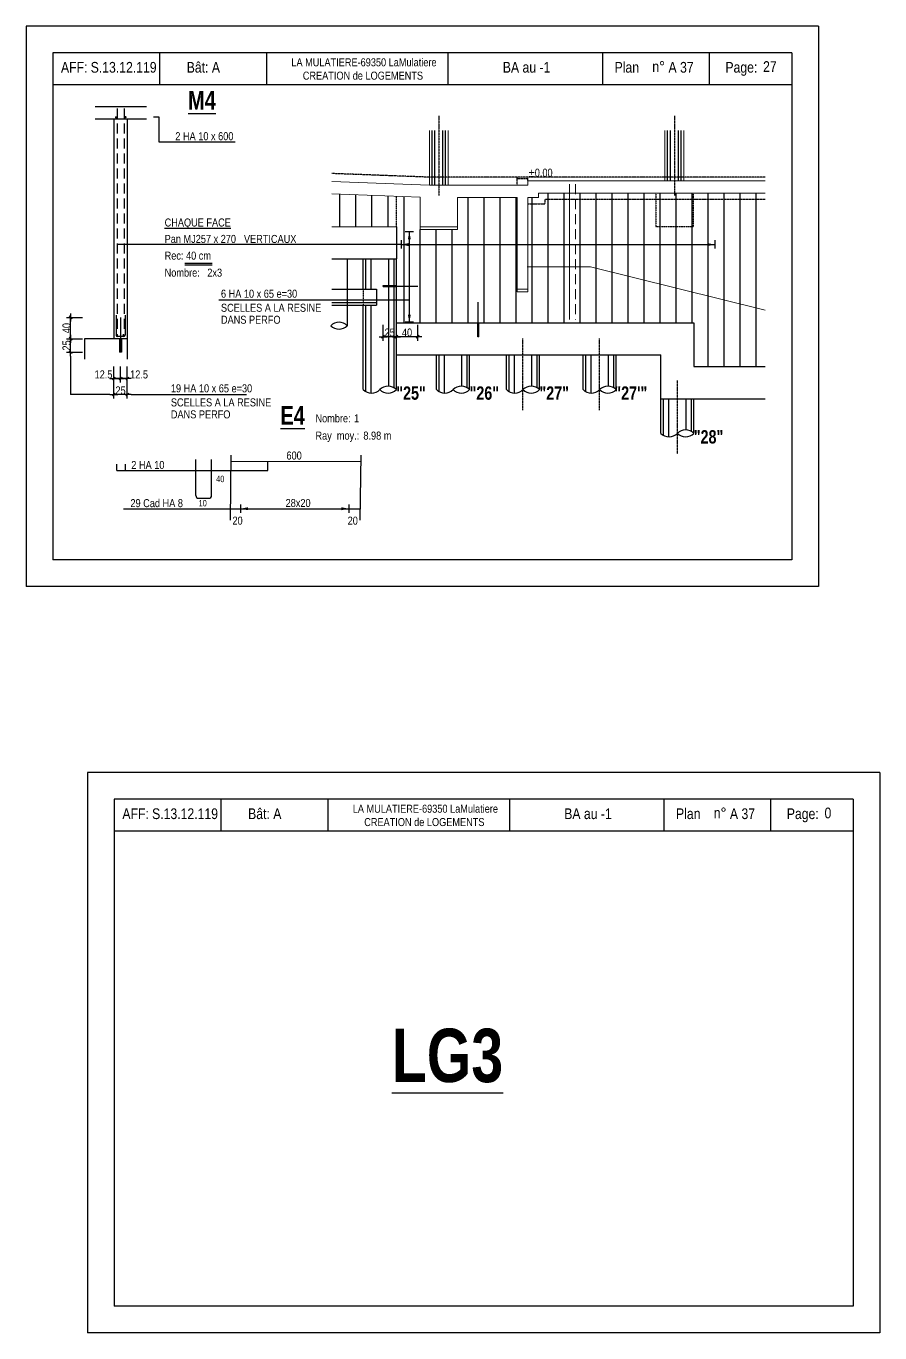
# Model space of a CAD drawing. Header units: metres. Extents: x -9927 to 45032, y -190416 to 12166.
# Drawn here: x 674 to 2274, y -173726 to -171278 of the extents above; entities that cross this region are included whole.
import ezdxf
from ezdxf.enums import TextEntityAlignment as Align

# ---------------------------------------------------------------- set-up
doc = ezdxf.new("R2010")
doc.units = ezdxf.units.M
doc.header["$PDMODE"] = 65
for name, pattern in [('CACHE2', [0.1875, 0.125, -0.0625]), ('INTERROMPU2', [9.525, 6.35, -3.175]), ('TIRETPTX2', [50.8, 25.4, -12.7, 0, -12.7])]:
    doc.linetypes.add(name, pattern=pattern)
for name, color, linetype in [('01_cote_gen', 4, 'Continuous'), ('01_fenetres', 171, 'Continuous'), ('01_linteaux', 3, 'Continuous'), ('01_murs_coup', 5, 'Continuous'), ('01_murs_sup', 6, 'INTERROMPU2'), ('01_poch_murs', 251, 'Continuous'), ('01_sem', 42, 'Continuous'), ('01_texte', 230, 'Continuous'), ('AA_COTES', 2, 'Continuous')]:
    doc.layers.add(name, color=color, linetype=linetype)
doc.layers.add('01_PIEUX', color=5, linetype='Continuous', lineweight=60)
doc.styles.add('ARIAL NA', font='ARIALN.TTF')
doc.styles.add('impact', font='impact.ttf')
doc.styles.add('STYLE2', font='ARIALN.TTF')
doc.dimstyles.new('JB50', dxfattribs={"dimscale": 0.1, "dimtxt": 150, "dimasz": 15, "dimexe": 0.1, "dimexo": 0.1, "dimgap": 0.09, "dimtad": 1, "dimdec": 1, "dimdsep": 46, "dimtxsty": 'STYLE2', "dimblk1": 'BOND_G', "dimblk2": 'BOND_D', "dimsah": 1, "dimcen": 1.5, "dimdle": 0.01, "dimse1": 1, "dimse2": 1, "dimclrd": 4, "dimclre": 2, "dimclrt": 6, "dimazin": 2, "dimtfac": 2.333333, "dimtdec": 1, "dimtix": 1, "dimtmove": 2, "dimatfit": 3, "dimldrblk": 'BOND_G', "dimfxl": 1, "dimtolj": 1, "dimtzin": 0, "dimarcsym": 0})

# ---------------------------------------------------------------- blocks, each defined once
blk = doc.blocks.new('BOND_G')
at = {"layer": 'AA_COTES', "color": 0}
for p, q in [((5, 0), (-5, 0)), ((1.8, 1.8), (-1.8, -1.8)), ((0, -5), (0, 15))]:
    blk.add_line(p, q, dxfattribs=at)
blk = doc.blocks.new('BOND_D')
at = {"layer": 'AA_COTES', "color": 0}
for p, q in [((5, 0), (-5, 0)), ((-1.8, -1.8), (1.8, 1.8)), ((0, 5), (0, -15))]:
    blk.add_line(p, q, dxfattribs=at)
blk = doc.blocks.new('*D1761')
at = {"layer": '01_cote_gen', "color": 4, "lineweight": -2, "ltscale": 0.5, "transparency": 16777216}
blk.add_line((757.3, -171861.9), (757.3, -171824.9), dxfattribs=at)
at = {"layer": 'DEFPOINTS', "color": 0, "lineweight": 0, "ltscale": 0.5, "transparency": 16777216}
for p in [(757.3, -171823.4), (851, -171823.4), (764.8, -171863.4)]:
    blk.add_point(p, dxfattribs=at)
at = {"layer": '01_cote_gen', "color": 4, "lineweight": -2, "ltscale": 0.5, "transparency": 16777216, "xscale": 1.5, "yscale": 1.5, "zscale": 1.5}
for name, p, rotation in [('BOND_D', (757.3, -171823.4), 90), ('BOND_G', (757.3, -171863.4), 270)]:
    blk.add_blockref(name, p, dxfattribs=dict(at, rotation=rotation))
at = {"layer": '01_cote_gen', "color": 6, "lineweight": 0, "ltscale": 0.5, "transparency": 16777216, "insert": (749.7, -171843.4), "char_height": 15, "attachment_point": 5, "rotation": 90, "style": 'STYLE2'}
blk.add_mtext('\\A1;40', dxfattribs=at)
blk = doc.blocks.new('*D1762')
at = {"layer": '01_cote_gen', "color": 4, "lineweight": -2, "ltscale": 0.5, "transparency": 16777216}
blk.add_line((862, -171937.9), (852.5, -171937.9), dxfattribs=at)
at = {"layer": 'DEFPOINTS', "color": 0, "lineweight": 0, "ltscale": 0.5, "transparency": 16777216}
for p in [(851, -171888.4), (863.5, -171882.4), (851, -171937.9)]:
    blk.add_point(p, dxfattribs=at)
at = {"layer": '01_cote_gen', "color": 4, "lineweight": -2, "ltscale": 0.5, "transparency": 16777216, "xscale": 1.5, "yscale": 1.5, "zscale": 1.5, "rotation": 180}
blk.add_blockref('BOND_D', (851, -171937.9), dxfattribs=at)
at = {"layer": '01_cote_gen', "color": 4, "lineweight": -2, "ltscale": 0.5, "transparency": 16777216, "xscale": 1.5, "yscale": 1.5, "zscale": 1.5}
blk.add_blockref('BOND_G', (863.5, -171937.9), dxfattribs=at)
at = {"layer": '01_cote_gen', "color": 6, "lineweight": 0, "ltscale": 0.5, "transparency": 16777216, "insert": (885.7, -171930.3), "char_height": 15, "attachment_point": 5, "style": 'STYLE2'}
blk.add_mtext('\\A1;12.5', dxfattribs=at)
blk = doc.blocks.new('*D1763')
at = {"layer": '01_cote_gen', "color": 4, "lineweight": -2, "ltscale": 0.5, "transparency": 16777216}
blk.add_line((849.5, -171937.9), (840, -171937.9), dxfattribs=at)
at = {"layer": 'DEFPOINTS', "color": 0, "lineweight": 0, "ltscale": 0.5, "transparency": 16777216}
for p in [(838.5, -171863.4), (851, -171888.4), (838.5, -171937.9)]:
    blk.add_point(p, dxfattribs=at)
at = {"layer": '01_cote_gen', "color": 4, "lineweight": -2, "ltscale": 0.5, "transparency": 16777216, "xscale": 1.5, "yscale": 1.5, "zscale": 1.5, "rotation": 180}
blk.add_blockref('BOND_D', (838.5, -171937.9), dxfattribs=at)
at = {"layer": '01_cote_gen', "color": 4, "lineweight": -2, "ltscale": 0.5, "transparency": 16777216, "xscale": 1.5, "yscale": 1.5, "zscale": 1.5}
blk.add_blockref('BOND_G', (851, -171937.9), dxfattribs=at)
at = {"layer": '01_cote_gen', "color": 6, "lineweight": 0, "ltscale": 0.5, "transparency": 16777216, "insert": (819, -171930.3), "char_height": 15, "attachment_point": 5, "style": 'STYLE2'}
blk.add_mtext('\\A1;12.5', dxfattribs=at)
blk = doc.blocks.new('*D1764')
at = {"layer": '01_cote_gen', "color": 4, "lineweight": -2, "ltscale": 0.5, "transparency": 16777216}
blk.add_line((862, -171967.8), (840, -171967.8), dxfattribs=at)
at = {"layer": 'DEFPOINTS', "color": 0, "lineweight": 0, "ltscale": 0.5, "transparency": 16777216}
for p in [(838.5, -171945.4), (863.5, -171945.4), (838.5, -171967.8)]:
    blk.add_point(p, dxfattribs=at)
at = {"layer": '01_cote_gen', "color": 4, "lineweight": -2, "ltscale": 0.5, "transparency": 16777216, "xscale": 1.5, "yscale": 1.5, "zscale": 1.5, "rotation": 180}
blk.add_blockref('BOND_D', (838.5, -171967.8), dxfattribs=at)
at = {"layer": '01_cote_gen', "color": 4, "lineweight": -2, "ltscale": 0.5, "transparency": 16777216, "xscale": 1.5, "yscale": 1.5, "zscale": 1.5}
blk.add_blockref('BOND_G', (863.5, -171967.8), dxfattribs=at)
at = {"layer": '01_cote_gen', "color": 6, "lineweight": 0, "ltscale": 0.5, "transparency": 16777216, "insert": (851, -171960.2), "char_height": 15, "attachment_point": 5, "style": 'STYLE2'}
blk.add_mtext('\\A1;25', dxfattribs=at)
blk = doc.blocks.new('*D1765')
at = {"layer": '01_cote_gen', "color": 4, "lineweight": -2, "ltscale": 0.5, "transparency": 16777216}
blk.add_line((1406.4, -171859.5), (1369.4, -171859.5), dxfattribs=at)
at = {"layer": 'DEFPOINTS', "color": 0, "lineweight": 0, "ltscale": 0.5, "transparency": 16777216}
for p in [(1367.9, -171776), (1407.9, -171764.7), (1367.9, -171859.5)]:
    blk.add_point(p, dxfattribs=at)
at = {"layer": '01_cote_gen', "color": 4, "lineweight": -2, "ltscale": 0.5, "transparency": 16777216, "xscale": 1.5, "yscale": 1.5, "zscale": 1.5, "rotation": 180}
blk.add_blockref('BOND_D', (1367.9, -171859.5), dxfattribs=at)
at = {"layer": '01_cote_gen', "color": 4, "lineweight": -2, "ltscale": 0.5, "transparency": 16777216, "xscale": 1.5, "yscale": 1.5, "zscale": 1.5}
blk.add_blockref('BOND_G', (1407.9, -171859.5), dxfattribs=at)
at = {"layer": '01_cote_gen', "color": 6, "lineweight": 0, "ltscale": 0.5, "transparency": 16777216, "insert": (1387.9, -171851.8), "char_height": 15, "attachment_point": 5, "style": 'STYLE2'}
blk.add_mtext('\\A1;40', dxfattribs=at)
blk = doc.blocks.new('*D1766')
at = {"layer": '01_cote_gen', "color": 4, "lineweight": -2, "ltscale": 0.5, "transparency": 16777216}
blk.add_line((1366.4, -171859.5), (1344.4, -171859.5), dxfattribs=at)
at = {"layer": 'DEFPOINTS', "color": 0, "lineweight": 0, "ltscale": 0.5, "transparency": 16777216}
for p in [(1342.9, -171765.7), (1367.9, -171777.4), (1342.9, -171859.5)]:
    blk.add_point(p, dxfattribs=at)
at = {"layer": '01_cote_gen', "color": 4, "lineweight": -2, "ltscale": 0.5, "transparency": 16777216, "xscale": 1.5, "yscale": 1.5, "zscale": 1.5, "rotation": 180}
blk.add_blockref('BOND_D', (1342.9, -171859.5), dxfattribs=at)
at = {"layer": '01_cote_gen', "color": 4, "lineweight": -2, "ltscale": 0.5, "transparency": 16777216, "xscale": 1.5, "yscale": 1.5, "zscale": 1.5}
blk.add_blockref('BOND_G', (1367.9, -171859.5), dxfattribs=at)
at = {"layer": '01_cote_gen', "color": 6, "lineweight": 0, "ltscale": 0.5, "transparency": 16777216, "insert": (1355.4, -171851.8), "char_height": 15, "attachment_point": 5, "style": 'STYLE2'}
blk.add_mtext('\\A1;25', dxfattribs=at)
blk = doc.blocks.new('*D1767')
at = {"layer": '01_cote_gen', "color": 4, "lineweight": -2, "ltscale": 0.5, "transparency": 16777216}
blk.add_line((757.3, -171886.9), (757.3, -171864.9), dxfattribs=at)
at = {"layer": 'DEFPOINTS', "color": 0, "lineweight": 0, "ltscale": 0.5, "transparency": 16777216}
for p in [(757.3, -171863.4), (809.4, -171863.4), (849, -171888.4)]:
    blk.add_point(p, dxfattribs=at)
at = {"layer": '01_cote_gen', "color": 4, "lineweight": -2, "ltscale": 0.5, "transparency": 16777216, "xscale": 1.5, "yscale": 1.5, "zscale": 1.5}
for name, p, rotation in [('BOND_D', (757.3, -171863.4), 90), ('BOND_G', (757.3, -171888.4), 270)]:
    blk.add_blockref(name, p, dxfattribs=dict(at, rotation=rotation))
at = {"layer": '01_cote_gen', "color": 6, "lineweight": 0, "ltscale": 0.5, "transparency": 16777216, "insert": (749.7, -171875.9), "char_height": 15, "attachment_point": 5, "rotation": 90, "style": 'STYLE2'}
blk.add_mtext('\\A1;25', dxfattribs=at)

msp = doc.modelspace()

# ---------------------------------------------------------------- linework, layer by layer
at = {"layer": '01_cote_gen', "color": 5, "linetype": 'Continuous', "lineweight": 0}
msp.add_line((1692.57, -171573.44), (1692.57, -171827.09), dxfattribs=at)
at = {"layer": '01_cote_gen', "color": 5, "linetype": 'CACHE2', "lineweight": 0, "ltscale": 150}
msp.add_line((1703.72, -171573.44), (1703.72, -171827.58), dxfattribs=at)
at = {"layer": '01_fenetres', "ltscale": 30}
for p, q in [((724.02, -171327.53), (724.02, -172277.53)), ((724.02, -171327.53), (724.02, -172277.53)), ((724.02, -171327.53), (724.02, -172277.53)), ((2109.02, -171327.53), (724.02, -171327.53)), ((924.02, -171327.53), (924.02, -171387.53)), ((1124.41, -171327.53), (1124.41, -171387.53)), ((1464.58, -171327.53), (1464.58, -171387.53)), ((1754.88, -171387.53), (1754.88, -171327.53)), ((1954.88, -171387.53), (1954.88, -171327.53)), ((2109.02, -171327.53), (2109.02, -172277.53)), ((2109.02, -171387.53), (724.02, -171387.53)), ((2109.02, -172277.53), (724.02, -172277.53)), ((839.12, -172726.29), (839.12, -173676.29)), ((839.12, -172726.29), (839.12, -173676.29)), ((839.12, -172726.29), (839.12, -173676.29)), ((2224.12, -172726.29), (839.12, -172726.29)), ((1039.12, -172726.29), (1039.12, -172786.29)), ((1239.51, -172726.29), (1239.51, -172786.29)), ((1579.68, -172726.29), (1579.68, -172786.29)), ((1869.99, -172786.29), (1869.99, -172726.29)), ((2069.99, -172786.29), (2069.99, -172726.29)), ((2224.12, -172726.29), (2224.12, -173676.29)), ((2224.12, -172786.29), (839.12, -172786.29)), ((2224.12, -173676.29), (839.12, -173676.29))]:
    msp.add_line(p, q, dxfattribs=at)
at = {"layer": '01_linteaux'}
for p, q in [((803.36, -171428.38), (899.31, -171428.38)), ((803.36, -171451.38), (899.31, -171451.38)), ((838.47, -171451.38), (838.47, -171863.4)), ((863.47, -171451.38), (863.47, -171863.4)), ((1367.95, -171653.65), (1367.95, -171713.65)), ((1246.68, -171713.65), (1367.95, -171713.65)), ((1305.95, -171770.65), (1305.95, -171713.65)), ((1367.95, -171958.65), (1367.95, -171713.65)), ((1246.68, -171770.65), (1330.48, -171770.65)), ((1330.48, -171770.65), (1330.48, -171800.65)), ((1342.95, -171765.68), (1342.95, -171763.68)), ((1342.95, -171763.68), (1367.95, -171763.68)), ((1342.95, -171764.68), (1407.95, -171764.68)), ((1342.95, -171765.68), (1367.95, -171765.68)), ((1246.68, -171795.65), (1330.48, -171795.65)), ((1246.68, -171800.65), (1330.48, -171800.65)), ((1305.95, -171958.65), (1305.95, -171800.65)), ((1521.52, -171859.65), (1521.52, -171794.65)), ((842.47, -171819.4), (842.47, -171856.4)), ((850.97, -171823.4), (850.97, -171888.4)), ((859.47, -171819.4), (859.47, -171856.4)), ((1367.95, -171833.65), (1925.55, -171833.65)), ((1520.52, -171859.65), (1520.52, -171834.65)), ((1522.52, -171859.65), (1522.52, -171834.65)), ((1925.55, -171833.65), (1925.55, -171915.65)), ((863.47, -171863.4), (783.47, -171863.4)), ((783.47, -171863.4), (783.47, -171901.33)), ((856.47, -171859.4), (845.47, -171859.4)), ((848.97, -171863.4), (848.97, -171888.4)), ((852.97, -171863.4), (852.97, -171888.4)), ((863.47, -171863.4), (863.47, -171901.33)), ((1522.52, -171859.65), (1520.52, -171859.65)), ((852.97, -171888.4), (848.97, -171888.4)), ((1367.95, -171893.65), (1863.55, -171893.65)), ((1443.25, -171958.65), (1443.25, -171893.65)), ((1505.25, -171958.65), (1505.25, -171893.65)), ((1574.25, -171958.65), (1574.25, -171893.65)), ((1636.25, -171958.65), (1636.25, -171893.65)), ((1717.87, -171958.65), (1717.87, -171893.65)), ((1779.87, -171958.65), (1779.87, -171893.65)), ((1863.55, -171975.65), (1863.55, -171893.65)), ((1925.55, -171915.65), (2058.83, -171915.65)), ((1863.55, -171975.65), (2058.83, -171975.65)), ((1863.55, -172040.65), (1863.55, -171975.65)), ((1925.55, -172040.65), (1925.55, -171975.65))]:
    msp.add_line(p, q, dxfattribs=at)
at = {"layer": '01_linteaux', "linetype": 'TIRETPTX2', "ltscale": 0.02}
for p, q in [((1447.72, -171445.83), (1447.72, -171594.86)), ((1888.9, -171445.83), (1888.9, -171594.86)), ((1430.22, -171560.65), (1246.68, -171553.74)), ((2058.83, -171560.65), (1430.22, -171560.65)), ((1594.22, -171575.65), (1594.22, -171560.65)), ((1614.22, -171563.65), (1594.22, -171563.65)), ((1614.22, -171567.65), (1614.22, -171560.65)), ((2058.83, -171602.65), (1646.22, -171602.65)), ((1646.22, -171602.65), (1646.22, -171610.65)), ((1614.35, -171610.65), (1646.22, -171610.65)), ((1605.25, -171997.18), (1605.25, -171863.02)), ((1748.87, -171997.18), (1748.87, -171863.02)), ((1894.55, -172079.18), (1894.55, -171941.9))]:
    msp.add_line(p, q, dxfattribs=at)
at = {"layer": '01_linteaux', "linetype": 'Continuous'}
for p, q in [((992.06, -172157.22), (992.06, -172089.63)), ((1021.67, -172157.22), (1021.67, -172089.63)), ((997.06, -172162.22), (1016.67, -172162.22))]:
    msp.add_line(p, q, dxfattribs=at)
at = {"layer": '01_linteaux', "const_width": 2, "flags": 128}
for points in [[(841.36, -171448.33, 1), (843.36, -171448.33, 1)], [(859.32, -171448.08, 1), (861.32, -171448.08, 1)], [(843.47, -171856.36, 1), (845.47, -171856.36, 1)], [(855.47, -171856.4, 1), (857.47, -171856.4, 1)]]:
    msp.add_lwpolyline(points, format="xyb", close=True, dxfattribs=at)
at = {"layer": '01_linteaux'}
for centre, radius, start, end in [((845.47, -171856.4), 3, 180, 270), ((856.47, -171856.4), 3, 270, 0), ((1321.45, -171943.59), 21.62, 224.19387, 315.80613), ((1352.45, -171973.72), 21.62, 44.19387, 135.80613), ((1352.45, -171943.59), 21.62, 224.19387, 315.80613), ((1458.75, -171943.59), 21.62, 224.19387, 315.80613), ((1489.75, -171973.72), 21.62, 44.19387, 135.80613), ((1489.75, -171943.59), 21.62, 224.19387, 315.80613), ((1589.75, -171943.59), 21.62, 224.19387, 315.80613), ((1620.75, -171973.72), 21.62, 44.19387, 135.80613), ((1620.75, -171943.59), 21.62, 224.19387, 315.80613), ((1733.37, -171943.59), 21.62, 224.19387, 315.80613), ((1764.37, -171973.72), 21.62, 44.19387, 135.80613), ((1764.37, -171943.59), 21.62, 224.19387, 315.80613), ((1879.05, -172025.59), 21.62, 224.19387, 315.80613), ((1910.05, -172055.72), 21.62, 44.19387, 135.80613), ((1910.05, -172025.59), 21.62, 224.19387, 315.80613)]:
    msp.add_arc(centre, radius, start, end, dxfattribs=at)
at = {"layer": '01_linteaux', "linetype": 'Continuous'}
for centre, start, end in [((997.06, -172157.22), 180, 270), ((1016.67, -172157.22), 270, 0)]:
    msp.add_arc(centre, 5, start, end, dxfattribs=at)
at = {"layer": '01_murs_coup', "linetype": 'Continuous', "lineweight": 5}
for p, q in [((1429.94, -171575.65), (1246.68, -171568.75)), ((1614.22, -171575.65), (1429.94, -171575.65)), ((2058.83, -171567.65), (1614.22, -171567.65)), ((1614.22, -171567.65), (1614.22, -171575.65)), ((1412.72, -171598.02), (1246.68, -171591.77)), ((1412.72, -171598.02), (1412.72, -171658.65)), ((1482.72, -171598.65), (1594.35, -171598.65)), ((1482.72, -171598.65), (1482.72, -171658.65)), ((1594.35, -171598.65), (1594.35, -171775.65)), ((1614.35, -171598.65), (1634.22, -171598.65)), ((1614.35, -171598.65), (1614.35, -171775.65)), ((2058.83, -171590.65), (1634.22, -171590.65)), ((1634.22, -171590.65), (1634.22, -171598.65)), ((1412.72, -171653.65), (1482.72, -171653.65)), ((1412.72, -171658.65), (1482.72, -171658.65)), ((1613.25, -171728.65), (1731.75, -171728.65)), ((2058.83, -171809.85), (1731.75, -171728.65)), ((1614.35, -171770.65), (1594.35, -171770.65)), ((1614.35, -171775.65), (1594.35, -171775.65))]:
    msp.add_line(p, q, dxfattribs=at)
at = {"layer": '01_murs_sup', "ltscale": 0.03}
for p, q in [((1367.95, -171653.65), (1367.95, -171596.34)), ((1854.28, -171590.65), (1854.28, -171653.65)), ((1924.28, -171590.65), (1924.28, -171653.65)), ((1924.28, -171653.65), (1854.28, -171653.65)), ((1305.95, -171770.65), (1305.95, -171800.65))]:
    msp.add_line(p, q, dxfattribs=at)
at = {"layer": '01_PIEUX', "color": 2, "linetype": 'Continuous', "lineweight": 5}
for p, q in [((1430.22, -171473.07), (1430.22, -171575.65)), ((1465.22, -171473.07), (1465.22, -171575.65)), ((1871.4, -171473.07), (1871.4, -171567.65)), ((1906.4, -171473.07), (1906.4, -171567.65)), ((1246.68, -171653.65), (1367.95, -171653.65))]:
    msp.add_line(p, q, dxfattribs=at)
at = {"layer": '01_poch_murs'}
for p, q in [((1435.22, -171575.65), (1435.22, -171473.07)), ((1440.22, -171575.65), (1440.22, -171473.07)), ((1455.22, -171575.65), (1455.22, -171473.07)), ((1460.22, -171575.65), (1460.22, -171473.07)), ((1876.4, -171567.65), (1876.4, -171473.07)), ((1881.4, -171567.65), (1881.4, -171473.07)), ((1896.4, -171567.65), (1896.4, -171473.07)), ((1901.4, -171567.65), (1901.4, -171473.07)), ((1262.25, -171653.65), (1262.25, -171592.36)), ((1292.25, -171653.65), (1292.25, -171593.49)), ((1322.25, -171653.65), (1322.25, -171594.62)), ((1352.25, -171653.65), (1352.25, -171595.75)), ((1382.25, -171833.65), (1382.25, -171596.88)), ((1502.25, -171833.65), (1502.25, -171598.65)), ((1532.25, -171833.65), (1532.25, -171598.65)), ((1562.25, -171833.65), (1562.25, -171598.65)), ((1592.25, -171833.65), (1592.25, -171598.65)), ((1622.25, -171833.65), (1622.25, -171598.65)), ((1652.25, -171833.65), (1652.25, -171590.65)), ((1682.25, -171833.65), (1682.25, -171590.65)), ((1712.25, -171833.65), (1712.25, -171590.65)), ((1742.25, -171833.65), (1742.25, -171590.65)), ((1772.25, -171833.65), (1772.25, -171590.65)), ((1802.25, -171833.65), (1802.25, -171590.65)), ((1832.25, -171833.65), (1832.25, -171590.65)), ((1862.25, -171833.65), (1862.25, -171590.65)), ((1892.25, -171833.65), (1892.25, -171590.65)), ((1922.25, -171833.65), (1922.25, -171590.65)), ((1952.25, -171915.65), (1952.25, -171590.65)), ((1982.25, -171915.65), (1982.25, -171590.65)), ((2012.25, -171915.65), (2012.25, -171590.65)), ((2042.25, -171915.65), (2042.25, -171590.65)), ((1412.25, -171833.65), (1412.25, -171658.65)), ((1442.25, -171833.65), (1442.25, -171658.65)), ((1472.25, -171833.65), (1472.25, -171658.65)), ((1275.95, -171713.65), (1275.95, -171838.97)), ((1310.95, -171770.65), (1310.95, -171713.65)), ((1320.95, -171770.65), (1320.95, -171713.65)), ((1352.95, -171713.65), (1352.95, -171952.11)), ((1362.95, -171713.65), (1362.95, -171954.83)), ((1310.95, -171962.48), (1310.95, -171800.65)), ((1320.95, -171965.2), (1320.95, -171800.65)), ((1448.25, -171962.48), (1448.25, -171893.65)), ((1458.25, -171965.2), (1458.25, -171893.65)), ((1490.25, -171893.65), (1490.25, -171952.11)), ((1500.25, -171893.65), (1500.25, -171954.83)), ((1579.25, -171962.48), (1579.25, -171893.65)), ((1589.25, -171965.2), (1589.25, -171893.65)), ((1621.25, -171893.65), (1621.25, -171952.11)), ((1631.25, -171893.65), (1631.25, -171954.83)), ((1722.87, -171962.48), (1722.87, -171893.65)), ((1732.87, -171965.2), (1732.87, -171893.65)), ((1764.87, -171893.65), (1764.87, -171952.11)), ((1774.87, -171893.65), (1774.87, -171954.83)), ((1868.55, -172044.48), (1868.55, -171975.65)), ((1878.55, -172047.2), (1878.55, -171975.65)), ((1910.55, -171975.65), (1910.55, -172034.11)), ((1920.55, -171975.65), (1920.55, -172036.83))]:
    msp.add_line(p, q, dxfattribs=at)
for centre, start, end in [((1260.45, -171854.04), 44.19387, 135.80613), ((1260.45, -171823.9), 224.19387, 315.80613)]:
    msp.add_arc(centre, 21.62, start, end, dxfattribs=at)
at = {"layer": '01_sem', "color": 2, "lineweight": 0, "ltscale": 7}
msp.add_line((1057.85, -172093.41), (1301.33, -172093.41), dxfattribs=at)
at = {"layer": '01_texte', "ltscale": 30}
for p, q in [((674.02, -171277.53), (674.02, -172327.53)), ((2159.02, -171277.53), (674.02, -171277.53)), ((2159.02, -171277.53), (2159.02, -172327.53)), ((1377.04, -171678.84), (1377.04, -171694.48)), ((1400.28, -171663.19), (1384.64, -171663.19)), ((1392.22, -171663.19), (1392.22, -171832.17)), ((1965.02, -171678.84), (1965.02, -171694.48)), ((1377.04, -171686.9), (1965.02, -171686.9)), ((1400.28, -171832.17), (1384.64, -171832.17)), ((843.93, -172110.34), (843.93, -172098.11)), ((860.48, -172110.34), (860.48, -172098.11)), ((1057.85, -172081.64), (1056.28, -172203.03)), ((1126.86, -172110.34), (1126.86, -172093.41)), ((1301.33, -172081.64), (1299.76, -172203.03)), ((843.93, -172110.34), (1126.86, -172110.34)), ((856.72, -172181.89), (1299.76, -172181.89)), ((1076, -172173.83), (1076, -172189.47)), ((1278.67, -172173.83), (1278.67, -172189.47)), ((2159.02, -172327.53), (674.02, -172327.53)), ((789.12, -172676.29), (789.12, -173726.29)), ((2274.12, -172676.29), (789.12, -172676.29)), ((2274.12, -172676.29), (2274.12, -173726.29)), ((2274.12, -173726.29), (789.12, -173726.29))]:
    msp.add_line(p, q, dxfattribs=at)
at = {"layer": '01_texte', "linetype": 'CACHE2', "ltscale": 150}
for p, q in [((844.47, -171432), (844.47, -171850.15)), ((857.47, -171432), (857.47, -171850.06))]:
    msp.add_line(p, q, dxfattribs=at)
at = {"layer": '01_texte'}
for p, q in [((912.51, -171447.7), (922.86, -171447.7)), ((922.86, -171447.7), (922.86, -171494.27)), ((922.86, -171494.27), (1065.76, -171494.27)), ((1377.04, -171686.66), (844.47, -171686.9)), ((1022.94, -171722.1), (971.19, -171722.1)), ((1022.94, -171725.41), (971.19, -171725.41)), ((1035.46, -171790.47), (1392.22, -171790.47)), ((757.34, -171895.9), (757.34, -171967.83)), ((830.97, -171967.83), (757.34, -171967.83)), ((870.97, -171967.83), (1086.88, -171967.83))]:
    msp.add_line(p, q, dxfattribs=at)
at = {"layer": '01_texte', "ltscale": 30}
for points in [[(1392.22, -171663.19), (1389.47, -171677.01), (1392.22, -171677.01)], [(1392.22, -171663.19), (1394.97, -171677.01), (1392.22, -171677.01)], [(1377.04, -171686.9), (1390.87, -171684.15), (1390.87, -171686.9)], [(1377.04, -171686.9), (1390.87, -171689.66), (1390.87, -171686.9)], [(1965.02, -171686.9), (1951.2, -171684.15), (1951.2, -171686.9)], [(1965.02, -171686.9), (1951.2, -171689.66), (1951.2, -171686.9)], [(1392.22, -171832.17), (1389.47, -171818.34), (1392.22, -171818.34)], [(1392.22, -171832.17), (1394.97, -171818.34), (1392.22, -171818.34)], [(1076, -172181.89), (1089.82, -172179.13), (1089.82, -172181.89)], [(1076, -172181.89), (1089.82, -172184.64), (1089.82, -172181.89)], [(1278.67, -172181.89), (1264.85, -172179.13), (1264.85, -172181.89)], [(1278.67, -172181.89), (1264.85, -172184.64), (1264.85, -172181.89)]]:
    msp.add_solid(points, dxfattribs=at)

# ---------------------------------------------------------------- texts
at = {"layer": '01_texte'}
for s, height, style, p in [('LA MULATIERE-69350 LaMulatiere', 15, 'STYLE2', (1171.11, -171352.81)), ('AFF:', 20, 'STYLE2', (739.31, -171364.68)), ('S.13.12.119', 20, 'STYLE2', (794.98, -171364.68)), ('Bât: A', 20, 'STYLE2', (974.95, -171364.68)), ('CREATION de LOGEMENTS', 15, 'STYLE2', (1192.59, -171377.81)), ('BA au -1', 20, 'STYLE2', (1567.41, -171364.68)), ('Plan', 20, 'STYLE2', (1776.93, -171364.68)), ('n%%D', 20, 'STYLE2', (1847.61, -171363.24)), ('A 37', 20, 'STYLE2', (1877.96, -171364.68)), ('Page:', 20, 'STYLE2', (1984.6, -171364.68)), ('27', 20, 'STYLE2', (2055.28, -171363.24)), ('%%UM4', 35, 'impact', (977.42, -171433.96)), ('2 HA 10 x 600', 15, 'STYLE2', (953.62, -171491.31)), ('%%P0.00', 15, 'ARIAL NA', (1615.84, -171559.72)), ('%%UCHAQUE FACE', 15, 'STYLE2', (933.61, -171653.01)), ('Pan MJ257 x 270', 15, 'STYLE2', (933.61, -171683.8)), ('VERTICAUX', 15, 'STYLE2', (1082.28, -171683.8)), ('Rec: 40 cm', 15, 'STYLE2', (933.61, -171715.08)), ('Nombre:', 15, 'STYLE2', (933.61, -171746.99)), ('2x3', 15, 'STYLE2', (1013.61, -171746.99)), ('6 HA 10 x 65 e=30', 15, 'STYLE2', (1039.19, -171786.47)), ('SCELLES A LA RESINE', 15, 'STYLE2', (1039.19, -171812.77)), ('DANS PERFO', 15, 'STYLE2', (1039.19, -171835.24)), ('19 HA 10 x 65 e=30', 15, 'STYLE2', (945.29, -171963.83)), ('SCELLES A LA RESINE', 15, 'STYLE2', (945.29, -171990.14)), ('DANS PERFO', 15, 'STYLE2', (945.29, -172012.6)), ('%%UE4', 35, 'impact', (1150.62, -172024.61)), ('Nombre:', 15, 'STYLE2', (1216.3, -172019.95)), ('1', 15, 'STYLE2', (1288.69, -172019.95)), ('Ray  moy.:', 15, 'STYLE2', (1216.3, -172052.34)), ('8.98 m', 15, 'STYLE2', (1306.11, -172052.34)), ('2 HA 10', 15, 'STYLE2', (871.11, -172107.38)), ('600', 15, 'STYLE2', (1161.95, -172089.69)), ('40', 12, 'STYLE2', (1030.22, -172132.01)), ('29 Cad HA 8', 15, 'STYLE2', (869.54, -172178.93)), ('10', 12, 'STYLE2', (997.34, -172177.41)), ('28x20', 15, 'STYLE2', (1160.38, -172178.59)), ('20', 15, 'STYLE2', (1060.74, -172211.68)), ('20', 15, 'STYLE2', (1276.65, -172211.68)), ('AFF:', 20, 'STYLE2', (854.41, -172763.44)), ('S.13.12.119', 20, 'STYLE2', (910.08, -172763.44)), ('Bât: A', 20, 'STYLE2', (1090.05, -172763.44)), ('LA MULATIERE-69350 LaMulatiere', 15, 'STYLE2', (1286.21, -172751.57)), ('BA au -1', 20, 'STYLE2', (1682.51, -172763.44)), ('Plan', 20, 'STYLE2', (1892.03, -172763.44)), ('n%%D', 20, 'STYLE2', (1962.72, -172762)), ('A 37', 20, 'STYLE2', (1993.06, -172763.44)), ('Page:', 20, 'STYLE2', (2099.7, -172763.44)), ('0', 20, 'STYLE2', (2170.38, -172762)), ('CREATION de LOGEMENTS', 15, 'STYLE2', (1307.69, -172776.57)), ('%%ULG3', 100, 'impact', (1359.41, -173256.3))]:
    msp.add_text(s, height=height, dxfattribs=dict(at, style=style)).set_placement(p)
at = {"layer": '01_texte', "style": 'impact'}
for s, p in [('"25"', (1395.41, -171985.16)), ('"26"', (1532.71, -171985.16)), ('"27"', (1663.71, -171985.16)), ('"27\'"', (1807.33, -171985.16)), ('"28"', (1953.01, -172067.16))]:
    msp.add_text(s, height=25, rotation=0, dxfattribs=at).set_placement(p, align=Align.BOTTOM_CENTER)

# ---------------------------------------------------------------- dimensions: what is measured, and where the dimension line sits
at = {"layer": '01_cote_gen', "lineweight": 0, "ltscale": 0.5}
for base, p1, p2, picture, middle in [((1342.95, -171859.46), (1367.95, -171777.42), (1342.95, -171765.68), '*D1766', (1355.45, -171851.79)), ((1367.95, -171859.46), (1407.95, -171764.68), (1367.95, -171776.05), '*D1765', (1387.95, -171851.79)), ((838.47, -171967.83), (863.47, -171945.43), (838.47, -171945.43), '*D1764', (850.97, -171960.17))]:
    dim = msp.add_linear_dim(base=base, p1=p1, p2=p2, dimstyle='JB50', dxfattribs=at)
    dim.commit()
    dim.dimension.update_dxf_attribs({"geometry": picture, "text_midpoint": middle})
for base, p1, p2, picture, middle in [((757.34, -171823.4), (764.84, -171863.4), (850.97, -171823.4), '*D1761', (749.67, -171843.4)), ((757.34, -171863.4), (848.97, -171888.4), (809.45, -171863.4), '*D1767', (749.67, -171875.9))]:
    dim = msp.add_linear_dim(base=base, p1=p1, p2=p2, angle=90, dimstyle='JB50', dxfattribs=at)
    dim.commit()
    dim.dimension.update_dxf_attribs({"geometry": picture, "text_midpoint": middle})
for base, p1, p2, picture, middle in [((838.47, -171937.93), (850.97, -171888.4), (838.47, -171863.4), '*D1763', (818.98, -171930.26)), ((850.97, -171937.93), (863.47, -171882.37), (850.97, -171888.4), '*D1762', (885.69, -171930.26))]:
    dim = msp.add_linear_dim(base=base, p1=p1, p2=p2, dimstyle='JB50', dxfattribs=at)
    dim.commit()
    dim.dimension.update_dxf_attribs({"geometry": picture, "text_midpoint": middle, "dimtype": 160})

doc.saveas('drawing.dxf')
